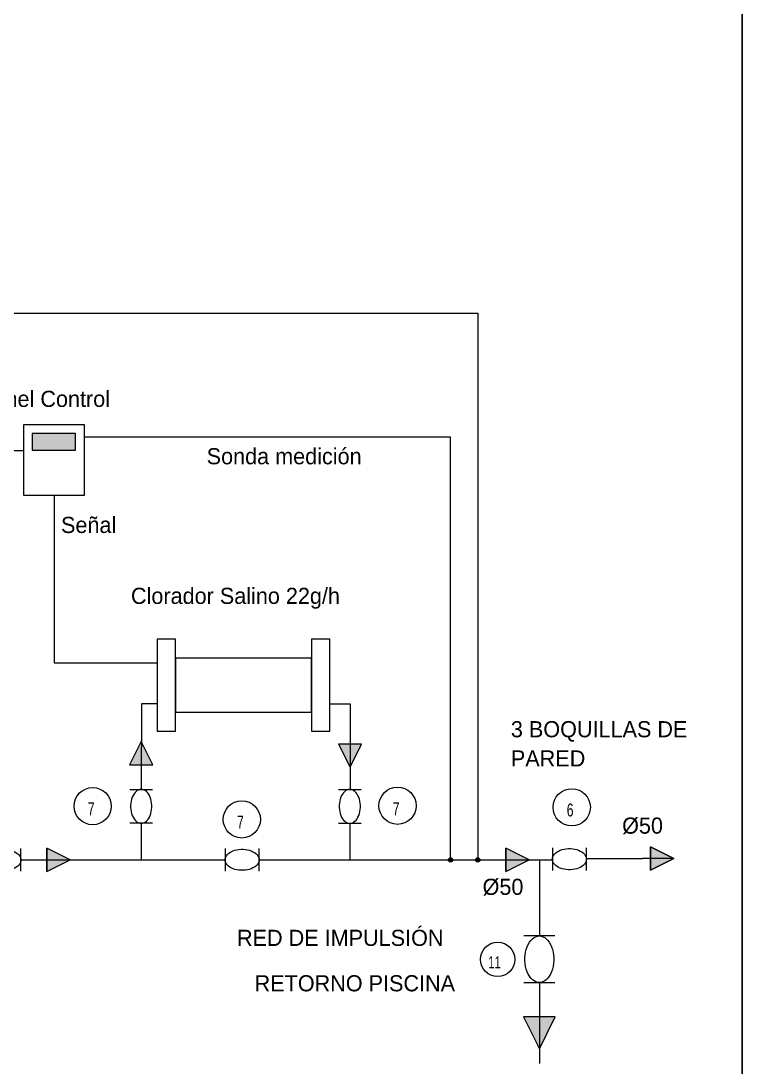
# Model space of a CAD drawing. Header units: millimetres. Extents: x 441156 to 441876, y 4514765 to 4515211.
# Drawn here: x 441288.92 to 441293.63, y 4514771.31 to 4514778.14 of the extents above; entities that cross this region are included whole.
import ezdxf

# ---------------------------------------------------------------- set-up
doc = ezdxf.new("R2010")
doc.units = ezdxf.units.MM
doc.layers.add('01_cartela', color=6, linetype='Continuous', plot=False)
for name, color, linetype, lineweight, true_color in [('05 ESQUEMAS HIDRAULICOS nuevos_dwg _6_', 7, 'Continuous', 18, 0x767676), ('A-DETL', 7, 'Continuous', 50, 0x008000), ('I-FONTANERÍA', 6, 'Continuous', 13, 0xff00ff)]:
    doc.layers.add(name, color=color, linetype=linetype, lineweight=lineweight, true_color=true_color)
for name, color, linetype, lineweight in [('A-DETL-GENF', 7, 'Continuous', 9), ('A-DETL-THIN', 7, 'Continuous', 9), ('G-ANNO-TEXT', 7, 'Continuous', 9)]:
    doc.layers.add(name, color=color, linetype=linetype, lineweight=lineweight)
doc.styles.add('Franklin Gothic Book', font='FRABK.TTF', dxfattribs={"height": 0.225})
doc.styles.add('Franklin Gothic Book_2', font='FRABK.TTF', dxfattribs={"width": 0.7, "height": 0.18})
doc.styles.add('Franklin Gothic Book_5', font='FRABK.TTF', dxfattribs={"width": 0.7, "height": 0.166212})

# ---------------------------------------------------------------- blocks, each defined once
blk = doc.blocks.new('05 ESQUEMAS HIDRAULICOS nuevos_dwg_A$C0F61303F-1107642-01_ARQ_HIDRAULICA PISCINA ADULTOS')
at = {"layer": 'I-FONTANERÍA'}
for p, q in [((2571.68, 1574.445), (2571.68, 1574.129)), ((2572.153, 1574.129), (2572.153, 1574.445))]:
    blk.add_line(p, q, dxfattribs=at)
at = {"layer": 'I-FONTANERÍA', "flags": 128}
blk.add_lwpolyline([(2571.68, 1574.287), (2571.681, 1574.305), (2571.687, 1574.324), (2571.696, 1574.341), (2571.709, 1574.358), (2571.725, 1574.373), (2571.744, 1574.388), (2571.765, 1574.4), (2571.79, 1574.411), (2571.816, 1574.42), (2571.843, 1574.427), (2571.872, 1574.432), (2571.902, 1574.434), (2571.931, 1574.434), (2571.961, 1574.432), (2571.99, 1574.427), (2572.017, 1574.42), (2572.043, 1574.411), (2572.067, 1574.4), (2572.089, 1574.388), (2572.108, 1574.373), (2572.124, 1574.358), (2572.137, 1574.341), (2572.146, 1574.324), (2572.152, 1574.305), (2572.153, 1574.287), (2572.152, 1574.268), (2572.146, 1574.25), (2572.137, 1574.233), (2572.124, 1574.216), (2572.108, 1574.2), (2572.089, 1574.186), (2572.067, 1574.173), (2572.043, 1574.162), (2572.017, 1574.153), (2571.99, 1574.147), (2571.961, 1574.142), (2571.931, 1574.14), (2571.902, 1574.14), (2571.872, 1574.142), (2571.843, 1574.147), (2571.816, 1574.153), (2571.79, 1574.162), (2571.765, 1574.173), (2571.744, 1574.186), (2571.725, 1574.2), (2571.709, 1574.216), (2571.696, 1574.233), (2571.687, 1574.25), (2571.681, 1574.268)], close=True, dxfattribs=at)
blk = doc.blocks.new('05 ESQUEMAS HIDRAULICOS nuevos_dwg_A$C0F61303F-1107643-01_ARQ_HIDRAULICA PISCINA ADULTOS')
at = {"layer": 'I-FONTANERÍA'}
for p, q in [((2574.997, 1574.447), (2574.997, 1574.131)), ((2575.471, 1574.131), (2575.471, 1574.447))]:
    blk.add_line(p, q, dxfattribs=at)
at = {"layer": 'I-FONTANERÍA', "flags": 128}
blk.add_lwpolyline([(2574.997, 1574.289), (2574.999, 1574.307), (2575.005, 1574.325), (2575.014, 1574.343), (2575.027, 1574.36), (2575.042, 1574.375), (2575.061, 1574.39), (2575.083, 1574.402), (2575.107, 1574.413), (2575.133, 1574.422), (2575.161, 1574.429), (2575.19, 1574.433), (2575.219, 1574.436), (2575.249, 1574.436), (2575.279, 1574.433), (2575.307, 1574.429), (2575.335, 1574.422), (2575.361, 1574.413), (2575.385, 1574.402), (2575.407, 1574.39), (2575.426, 1574.375), (2575.442, 1574.36), (2575.454, 1574.343), (2575.464, 1574.325), (2575.469, 1574.307), (2575.471, 1574.289), (2575.469, 1574.27), (2575.464, 1574.252), (2575.454, 1574.234), (2575.442, 1574.218), (2575.426, 1574.202), (2575.407, 1574.188), (2575.385, 1574.175), (2575.361, 1574.164), (2575.335, 1574.155), (2575.307, 1574.148), (2575.279, 1574.144), (2575.249, 1574.142), (2575.219, 1574.142), (2575.19, 1574.144), (2575.161, 1574.148), (2575.133, 1574.155), (2575.107, 1574.164), (2575.083, 1574.175), (2575.061, 1574.188), (2575.042, 1574.202), (2575.027, 1574.218), (2575.014, 1574.234), (2575.005, 1574.252), (2574.999, 1574.27)], close=True, dxfattribs=at)
blk = doc.blocks.new('05 ESQUEMAS HIDRAULICOS nuevos_dwg_A$C0F61303F-1107644-01_ARQ_HIDRAULICA PISCINA ADULTOS')
at = {"layer": 'I-FONTANERÍA'}
for p, q in [((2579.555, 1574.455), (2579.555, 1574.139)), ((2580.029, 1574.139), (2580.029, 1574.455))]:
    blk.add_line(p, q, dxfattribs=at)
at = {"layer": 'I-FONTANERÍA', "flags": 128}
blk.add_lwpolyline([(2579.555, 1574.297), (2579.557, 1574.315), (2579.563, 1574.334), (2579.572, 1574.351), (2579.585, 1574.368), (2579.601, 1574.384), (2579.62, 1574.398), (2579.641, 1574.411), (2579.665, 1574.421), (2579.692, 1574.43), (2579.719, 1574.437), (2579.748, 1574.442), (2579.778, 1574.444), (2579.807, 1574.444), (2579.837, 1574.442), (2579.866, 1574.437), (2579.893, 1574.43), (2579.919, 1574.421), (2579.943, 1574.411), (2579.965, 1574.398), (2579.984, 1574.384), (2580, 1574.368), (2580.013, 1574.351), (2580.022, 1574.334), (2580.027, 1574.315), (2580.029, 1574.297), (2580.027, 1574.279), (2580.022, 1574.26), (2580.013, 1574.243), (2580, 1574.226), (2579.984, 1574.21), (2579.965, 1574.196), (2579.943, 1574.183), (2579.919, 1574.173), (2579.893, 1574.164), (2579.866, 1574.157), (2579.837, 1574.152), (2579.807, 1574.15), (2579.778, 1574.15), (2579.748, 1574.152), (2579.719, 1574.157), (2579.692, 1574.164), (2579.665, 1574.173), (2579.641, 1574.183), (2579.62, 1574.196), (2579.601, 1574.21), (2579.585, 1574.226), (2579.572, 1574.243), (2579.563, 1574.26), (2579.557, 1574.279)], close=True, dxfattribs=at)
blk = doc.blocks.new('05 ESQUEMAS HIDRAULICOS nuevos_dwg_A$C0F61303F-1107648-01_ARQ_HIDRAULICA PISCINA ADULTOS')
at = {"layer": 'I-FONTANERÍA'}
for p, q in [((2573.671, 1575.27), (2573.986, 1575.27)), ((2573.986, 1574.797), (2573.671, 1574.797))]:
    blk.add_line(p, q, dxfattribs=at)
at = {"layer": 'I-FONTANERÍA', "flags": 128}
blk.add_lwpolyline([(2573.829, 1575.27), (2573.81, 1575.269), (2573.792, 1575.263), (2573.774, 1575.254), (2573.758, 1575.241), (2573.742, 1575.225), (2573.728, 1575.206), (2573.715, 1575.185), (2573.704, 1575.16), (2573.695, 1575.134), (2573.688, 1575.107), (2573.684, 1575.078), (2573.681, 1575.048), (2573.681, 1575.019), (2573.684, 1574.989), (2573.688, 1574.96), (2573.695, 1574.933), (2573.704, 1574.907), (2573.715, 1574.883), (2573.728, 1574.861), (2573.742, 1574.842), (2573.758, 1574.826), (2573.774, 1574.813), (2573.792, 1574.804), (2573.81, 1574.798), (2573.829, 1574.797), (2573.847, 1574.798), (2573.865, 1574.804), (2573.883, 1574.813), (2573.9, 1574.826), (2573.915, 1574.842), (2573.929, 1574.861), (2573.942, 1574.883), (2573.953, 1574.907), (2573.962, 1574.933), (2573.969, 1574.96), (2573.973, 1574.989), (2573.976, 1575.019), (2573.976, 1575.048), (2573.973, 1575.078), (2573.969, 1575.107), (2573.962, 1575.134), (2573.953, 1575.16), (2573.942, 1575.185), (2573.929, 1575.206), (2573.915, 1575.225), (2573.9, 1575.241), (2573.883, 1575.254), (2573.865, 1575.263), (2573.847, 1575.269)], close=True, dxfattribs=at)
blk = doc.blocks.new('05 ESQUEMAS HIDRAULICOS nuevos_dwg_A$C0F61303F-1107649-01_ARQ_HIDRAULICA PISCINA ADULTOS')
at = {"layer": 'I-FONTANERÍA'}
for p, q in [((2576.575, 1575.27), (2576.891, 1575.27)), ((2576.891, 1574.796), (2576.575, 1574.796))]:
    blk.add_line(p, q, dxfattribs=at)
at = {"layer": 'I-FONTANERÍA', "flags": 128}
blk.add_lwpolyline([(2576.733, 1575.27), (2576.715, 1575.268), (2576.696, 1575.262), (2576.679, 1575.253), (2576.662, 1575.24), (2576.646, 1575.224), (2576.632, 1575.205), (2576.619, 1575.184), (2576.609, 1575.16), (2576.6, 1575.134), (2576.593, 1575.106), (2576.588, 1575.077), (2576.586, 1575.048), (2576.586, 1575.018), (2576.588, 1574.988), (2576.593, 1574.96), (2576.6, 1574.932), (2576.609, 1574.906), (2576.619, 1574.882), (2576.632, 1574.86), (2576.646, 1574.841), (2576.662, 1574.825), (2576.679, 1574.812), (2576.696, 1574.803), (2576.715, 1574.798), (2576.733, 1574.796), (2576.751, 1574.798), (2576.77, 1574.803), (2576.787, 1574.812), (2576.804, 1574.825), (2576.82, 1574.841), (2576.834, 1574.86), (2576.847, 1574.882), (2576.857, 1574.906), (2576.866, 1574.932), (2576.873, 1574.96), (2576.878, 1574.988), (2576.88, 1575.018), (2576.88, 1575.048), (2576.878, 1575.077), (2576.873, 1575.106), (2576.866, 1575.134), (2576.857, 1575.16), (2576.847, 1575.184), (2576.834, 1575.205), (2576.82, 1575.224), (2576.804, 1575.24), (2576.787, 1575.253), (2576.77, 1575.262), (2576.751, 1575.268)], close=True, dxfattribs=at)
blk = doc.blocks.new('05 ESQUEMAS HIDRAULICOS nuevos_dwg_A$C0F61303F-1107650-01_ARQ_HIDRAULICA PISCINA ADULTOS')
at = {"layer": 'I-FONTANERÍA'}
for p, q in [((2579.589, 1573.227), (2579.157, 1573.227)), ((2579.157, 1572.578), (2579.589, 1572.578))]:
    blk.add_line(p, q, dxfattribs=at)
at = {"layer": 'I-FONTANERÍA', "flags": 128}
blk.add_lwpolyline([(2579.373, 1573.227), (2579.398, 1573.224), (2579.423, 1573.216), (2579.447, 1573.204), (2579.47, 1573.187), (2579.492, 1573.165), (2579.511, 1573.139), (2579.528, 1573.109), (2579.543, 1573.076), (2579.555, 1573.04), (2579.565, 1573.003), (2579.571, 1572.963), (2579.574, 1572.923), (2579.574, 1572.882), (2579.571, 1572.842), (2579.565, 1572.802), (2579.555, 1572.764), (2579.543, 1572.729), (2579.528, 1572.696), (2579.511, 1572.666), (2579.492, 1572.64), (2579.47, 1572.618), (2579.447, 1572.601), (2579.423, 1572.589), (2579.398, 1572.581), (2579.373, 1572.578), (2579.348, 1572.581), (2579.323, 1572.589), (2579.299, 1572.601), (2579.276, 1572.618), (2579.254, 1572.64), (2579.235, 1572.666), (2579.218, 1572.696), (2579.203, 1572.729), (2579.191, 1572.764), (2579.181, 1572.802), (2579.175, 1572.842), (2579.172, 1572.882), (2579.172, 1572.923), (2579.175, 1572.963), (2579.181, 1573.003), (2579.191, 1573.04), (2579.203, 1573.076), (2579.218, 1573.109), (2579.235, 1573.139), (2579.254, 1573.165), (2579.276, 1573.187), (2579.299, 1573.204), (2579.323, 1573.216), (2579.348, 1573.224)], close=True, dxfattribs=at)

msp = doc.modelspace()

# ---------------------------------------------------------------- hatches: boundary and pattern name
at = {"layer": 'A-DETL-GENF', "true_color": 0x00ffff}
msp.add_hatch(color=4, dxfattribs=at).paths.add_polyline_path([(441288.9943632, 4514775.33939917), (441289.27781794, 4514775.33939917), (441289.27781794, 4514775.44773484), (441288.9943632, 4514775.44773484)])
at = {"layer": 'A-DETL-GENF', "true_color": 0x0000ff}
for points in [[(441289.70466973, 4514773.43605821), (441289.62873223, 4514773.28418322), (441289.78060723, 4514773.28418322)], [(441291.14477266, 4514773.41971198), (441290.99289766, 4514773.41971198), (441291.06883516, 4514773.26783698)], [(441289.08934054, 4514772.73822884), (441289.08934054, 4514772.58635384), (441289.24121554, 4514772.66229134)], [(441292.08570585, 4514772.73864014), (441292.08570585, 4514772.58676514), (441292.23758085, 4514772.66270264)], [(441293.03016071, 4514772.74738981), (441293.03016071, 4514772.59551481), (441293.18203571, 4514772.67145231)], [(441292.40875195, 4514771.63698737), (441292.20098695, 4514771.63698737), (441292.30486945, 4514771.42922237)]]:
    msp.add_hatch(color=5, dxfattribs=at).paths.add_polyline_path(points)

# ---------------------------------------------------------------- linework, layer by layer
at = {"layer": '01_cartela', "color": 3}
msp.add_lwpolyline([(441262.99011848, 4514786.50546476), (441262.99011848, 4514764.97044075), (441293.62810654, 4514764.97044075), (441293.62810654, 4514786.50546476)], close=True, dxfattribs=at)
at = {"layer": 'A-DETL', "color": 6, "lineweight": 9, "true_color": 0xff00ff}
for p, q in [((441284.52899858, 4514776.23376749, 0.0000002), (441291.90348227, 4514776.23376749, 0.0000002)), ((441291.90348227, 4514776.23376749, 0.0000002), (441291.90348227, 4514772.66242606, 0.0000002)), ((441291.7257837, 4514775.42326672, 0.0000002), (441289.33667826, 4514775.42326672, 0.0000002)), ((441291.7257837, 4514772.66242606, 0.0000002), (441291.7257837, 4514775.42326672, 0.0000002)), ((441292.30486945, 4514772.6627673, 0.0000002), (441292.30486945, 4514772.1653794, 0.0000002)), ((441292.30486945, 4514771.86152309, 0.0000002), (441292.30486945, 4514771.33220525, 0.0000002))]:
    msp.add_line(p, q, dxfattribs=at)
at = {"layer": 'A-DETL', "color": 7, "lineweight": 9}
for p, q in [((441289.33667826, 4514775.5047776, 0.0000002), (441288.93705243, 4514775.5047776, 0.0000002)), ((441288.93705243, 4514775.5047776, 0.0000002), (441288.93705243, 4514775.04512424, 0.0000002)), ((441289.33667826, 4514775.04512424, 0.0000002), (441289.33667826, 4514775.5047776, 0.0000002)), ((441289.27781794, 4514775.44773484, 0.0000002), (441288.9943632, 4514775.44773484, 0.0000002)), ((441288.9943632, 4514775.44773484, 0.0000002), (441288.9943632, 4514775.33939917, 0.0000002)), ((441289.27781794, 4514775.33939917, 0.0000002), (441289.27781794, 4514775.44773484, 0.0000002)), ((441288.93705243, 4514775.33493889, 0.0000002), (441284.64217044, 4514775.33493889, 0.0000002)), ((441288.9943632, 4514775.33939917, 0.0000002), (441289.27781794, 4514775.33939917, 0.0000002)), ((441288.93705243, 4514775.04512424, 0.0000002), (441289.33667826, 4514775.04512424, 0.0000002)), ((441289.13686535, 4514775.04512424, 0.0000002), (441289.13686535, 4514773.94953142, 0.0000002)), ((441289.92983233, 4514774.10351106, 0.0000002), (441289.80984469, 4514774.10351106, 0.0000002)), ((441289.80984469, 4514774.10351106, 0.0000002), (441289.80984469, 4514773.50406772, 0.0000002)), ((441289.92983233, 4514773.50406772, 0.0000002), (441289.92983233, 4514774.10351106, 0.0000002)), ((441290.93639608, 4514774.10351106, 0.0000002), (441290.81640844, 4514774.10351106, 0.0000002)), ((441290.81640844, 4514774.10351106, 0.0000002), (441290.81640844, 4514773.50406772, 0.0000002)), ((441290.93639608, 4514773.50406772, 0.0000002), (441290.93639608, 4514774.10351106, 0.0000002)), ((441289.13686535, 4514773.94953142, 0.0000002), (441289.80984469, 4514773.94953142, 0.0000002)), ((441290.81640844, 4514773.98029212, 0.0000002), (441289.92983233, 4514773.98029212, 0.0000002)), ((441289.92983233, 4514773.98029212, 0.0000002), (441289.92983233, 4514773.62728666, 0.0000002)), ((441290.81640844, 4514773.62728666, 0.0000002), (441290.81640844, 4514773.98029212, 0.0000002)), ((441289.70737297, 4514773.68254106, 0.0000002), (441289.70589653, 4514773.12344943, 0.0000002)), ((441289.80984469, 4514773.68254106, 0.0000002), (441289.70737297, 4514773.68254106, 0.0000002)), ((441290.93639608, 4514773.68254106, 0.0000002), (441291.06883516, 4514773.68217186, 0.0000002)), ((441291.06883516, 4514773.68217186, 0.0000002), (441291.06883516, 4514773.12308022, 0.0000002)), ((441289.92983233, 4514773.62728666, 0.0000002), (441290.81640844, 4514773.62728666, 0.0000002)), ((441289.80984469, 4514773.50406772, 0.0000002), (441289.92983233, 4514773.50406772, 0.0000002)), ((441290.81640844, 4514773.50406772, 0.0000002), (441290.93639608, 4514773.50406772, 0.0000002)), ((441289.70589653, 4514772.90133224, 0.0000002), (441289.70589653, 4514772.6631584, 0.0000002)), ((441291.06735872, 4514772.90096304, 0.0000002), (441291.06735872, 4514772.66273412, 0.0000002)), ((441288.92067179, 4514772.66237987, 0.0000002), (441290.25372334, 4514772.66237987, 0.0000002)), ((441290.47584052, 4514772.66242606, 0.0000002), (441290.49112132, 4514772.66242606, 0.0000002)), ((441290.49112132, 4514772.66242606, 0.0000002), (441291.27444591, 4514772.66242606, 0.0000002)), ((441291.27444591, 4514772.66242606, 0.0000002), (441291.86589382, 4514772.66242606, 0.0000002)), ((441291.86589382, 4514772.66242606, 0.0000002), (441292.39083805, 4514772.66242606, 0.0000002)), ((441292.61207951, 4514772.67145231, 0.0000002), (441292.9776553, 4514772.67145231, 0.0000002))]:
    msp.add_line(p, q, dxfattribs=at)
at = {"layer": 'A-DETL', "color": 5, "lineweight": 9, "true_color": 0x0000ff}
for p, q in [((441289.78060723, 4514773.28418322, 0.0000002), (441289.70466973, 4514773.43605821, 0.0000002)), ((441291.14477266, 4514773.41971198, 0.0000002), (441290.99289766, 4514773.41971198, 0.0000002)), ((441291.06883516, 4514773.26783698, 0.0000002), (441291.14477266, 4514773.41971198, 0.0000002)), ((441289.62873223, 4514773.28418322, 0.0000002), (441289.78060723, 4514773.28418322, 0.0000002)), ((441289.08934054, 4514772.58635384, 0.0000002), (441289.08934054, 4514772.73822884, 0.0000002)), ((441292.08570585, 4514772.58676514, 0.0000002), (441292.08570585, 4514772.73864014, 0.0000002)), ((441293.03016071, 4514772.59551481, 0.0000002), (441293.03016071, 4514772.74738981, 0.0000002)), ((441293.03016071, 4514772.74738981, 0.0000002), (441293.18203571, 4514772.67145231, 0.0000002)), ((441293.18203571, 4514772.67145231, 0.0000002), (441292.9776553, 4514772.67145231, 0.0000002)), ((441293.18203571, 4514772.67145231, 0.0000002), (441293.03016071, 4514772.59551481, 0.0000002))]:
    msp.add_line(p, q, dxfattribs=at)
at = {"layer": 'A-DETL', "color": 7, "lineweight": 9}
for centre, radius in [((441289.38864597, 4514773.01378499, 0.0000002), 0.1215), ((441291.3792208, 4514773.01636137, 0.0000002), 0.1215), ((441292.51640251, 4514773.00623725, 0.0000002), 0.1215), ((441290.36259622, 4514772.92707364, 0.0000002), 0.1215), ((441292.03259607, 4514772.01234621, 0.0000002), 0.1121931)]:
    msp.add_circle(centre, radius, dxfattribs=at)
at = {"layer": 'A-DETL', "color": 86, "lineweight": 9, "true_color": 0x1f7f00}
for radius in [0.01422418, 0.010125]:
    msp.add_circle((441291.7257837, 4514772.66206573, 0.0000002), radius, dxfattribs=at)
at = {"layer": 'A-DETL', "color": 6, "lineweight": 9, "true_color": 0xff00ff}
for radius in [0.01422418, 0.010125]:
    msp.add_circle((441291.90230184, 4514772.66265416, 0.0000002), radius, dxfattribs=at)
at = {"layer": 'A-DETL-THIN'}
for p, q in [((441288.9943632, 4514775.44773484, 0.0000002), (441288.9943632, 4514775.33939917, 0.0000002)), ((441289.27781794, 4514775.44773484, 0.0000002), (441288.9943632, 4514775.44773484, 0.0000002)), ((441289.27781794, 4514775.33939917, 0.0000002), (441289.27781794, 4514775.44773484, 0.0000002)), ((441288.9943632, 4514775.33939917, 0.0000002), (441289.27781794, 4514775.33939917, 0.0000002)), ((441289.70466973, 4514773.43605821, 0.0000002), (441289.62873223, 4514773.28418322, 0.0000002)), ((441289.78060723, 4514773.28418322, 0.0000002), (441289.70466973, 4514773.43605821, 0.0000002)), ((441290.99289766, 4514773.41971198, 0.0000002), (441291.06883516, 4514773.26783698, 0.0000002)), ((441291.14477266, 4514773.41971198, 0.0000002), (441290.99289766, 4514773.41971198, 0.0000002)), ((441291.06883516, 4514773.26783698, 0.0000002), (441291.14477266, 4514773.41971198, 0.0000002)), ((441289.62873223, 4514773.28418322, 0.0000002), (441289.78060723, 4514773.28418322, 0.0000002)), ((441289.08934054, 4514772.73822884, 0.0000002), (441289.08934054, 4514772.58635384, 0.0000002)), ((441289.24121554, 4514772.66229134, 0.0000002), (441289.08934054, 4514772.73822884, 0.0000002)), ((441292.08570585, 4514772.73864014, 0.0000002), (441292.08570585, 4514772.58676514, 0.0000002)), ((441292.23758085, 4514772.66270264, 0.0000002), (441292.08570585, 4514772.73864014, 0.0000002)), ((441293.18203571, 4514772.67145231, 0.0000002), (441293.03016071, 4514772.74738981, 0.0000002)), ((441293.03016071, 4514772.74738981, 0.0000002), (441293.03016071, 4514772.59551481, 0.0000002)), ((441289.08934054, 4514772.58635384, 0.0000002), (441289.24121554, 4514772.66229134, 0.0000002)), ((441292.08570585, 4514772.58676514, 0.0000002), (441292.23758085, 4514772.66270264, 0.0000002)), ((441293.03016071, 4514772.59551481, 0.0000002), (441293.18203571, 4514772.67145231, 0.0000002)), ((441292.40875195, 4514771.63698737, 0.0000002), (441292.20098695, 4514771.63698737, 0.0000002)), ((441292.20098695, 4514771.63698737, 0.0000002), (441292.30486945, 4514771.42922237, 0.0000002)), ((441292.30486945, 4514771.42922237, 0.0000002), (441292.40875195, 4514771.63698737, 0.0000002))]:
    msp.add_line(p, q, dxfattribs=at)

# ---------------------------------------------------------------- block references
at = {"layer": '05 ESQUEMAS HIDRAULICOS nuevos_dwg _6_', "color": 6, "lineweight": 13, "true_color": 0xff00ff, "xscale": 0.46875, "yscale": 0.46875, "zscale": 0.46875}
for name in ['05 ESQUEMAS HIDRAULICOS nuevos_dwg_A$C0F61303F-1107648-01_ARQ_HIDRAULICA PISCINA ADULTOS', '05 ESQUEMAS HIDRAULICOS nuevos_dwg_A$C0F61303F-1107649-01_ARQ_HIDRAULICA PISCINA ADULTOS', '05 ESQUEMAS HIDRAULICOS nuevos_dwg_A$C0F61303F-1107642-01_ARQ_HIDRAULICA PISCINA ADULTOS', '05 ESQUEMAS HIDRAULICOS nuevos_dwg_A$C0F61303F-1107643-01_ARQ_HIDRAULICA PISCINA ADULTOS', '05 ESQUEMAS HIDRAULICOS nuevos_dwg_A$C0F61303F-1107644-01_ARQ_HIDRAULICA PISCINA ADULTOS', '05 ESQUEMAS HIDRAULICOS nuevos_dwg_A$C0F61303F-1107650-01_ARQ_HIDRAULICA PISCINA ADULTOS']:
    msp.add_blockref(name, (440083.22376736, 4514034.71541498, 0.0000002), dxfattribs=at)

# ---------------------------------------------------------------- texts
at = {"layer": 'G-ANNO-TEXT', "attachment_point": 1}
for s, insert, char_height, width, style in [('Panel Control', (441288.64754085, 4514775.72708394, 0.0000002), 0.10546875, 1.1217361816, 'Franklin Gothic Book'), ('Sonda medición', (441290.13311203, 4514775.35229717, 0.0000002), 0.10546875, 1.3415739258, 'Franklin Gothic Book'), ('Señal', (441289.18236034, 4514774.90345423, 0.0000002), 0.10546875, 0.4734966797, 'Franklin Gothic Book'), ('Clorador Salino 22g/h', (441289.63888858, 4514774.44029477, 0.0000002), 0.10546875, 1.8601655273, 'Franklin Gothic Book'), ('3 BOQUILLAS DE ', (441292.11900208, 4514773.56900657, 0.0000002), 0.10546875, 1.4543112305, 'Franklin Gothic Book'), ('PARED', (441292.11900208, 4514773.37832053, 0.0000002), 0.10546875, 0.5749602539, 'Franklin Gothic Book'), ('7', (441289.3573503, 4514773.03856703, 0.0000002), 0.084375, 0.0631328906, 'Franklin Gothic Book_2'), ('7', (441291.34792513, 4514773.03856703, 0.0000002), 0.084375, 0.0631328906, 'Franklin Gothic Book_2'), ('6', (441292.48380957, 4514773.03074357, 0.0000002), 0.084375, 0.0631328906, 'Franklin Gothic Book_2'), ('7', (441290.33130055, 4514772.95185568, 0.0000002), 0.084375, 0.0631328906, 'Franklin Gothic Book_2'), ('Ø50', (441292.84517485, 4514772.93945325, 0.0000002), 0.10546875, 0.360759375, 'Franklin Gothic Book'), ('Ø50', (441291.93428954, 4514772.53948403, 0.0000002), 0.10546875, 0.360759375, 'Franklin Gothic Book'), ('RED DE IMPULSIÓN', (441290.33130055, 4514772.2062075, 0.0000002), 0.10546875, 1.6459646484, 'Franklin Gothic Book'), ('11', (441291.97200626, 4514772.03290655, 0.0000002), 0.077911875, 0.1104825586, 'Franklin Gothic Book_5'), ('RETORNO PISCINA', (441290.44596465, 4514771.90946934, 0.0000002), 0.10546875, 1.5445010742, 'Franklin Gothic Book')]:
    msp.add_mtext(s, dxfattribs=dict(at, insert=insert, char_height=char_height, width=width, style=style))

doc.saveas('drawing.dxf')
